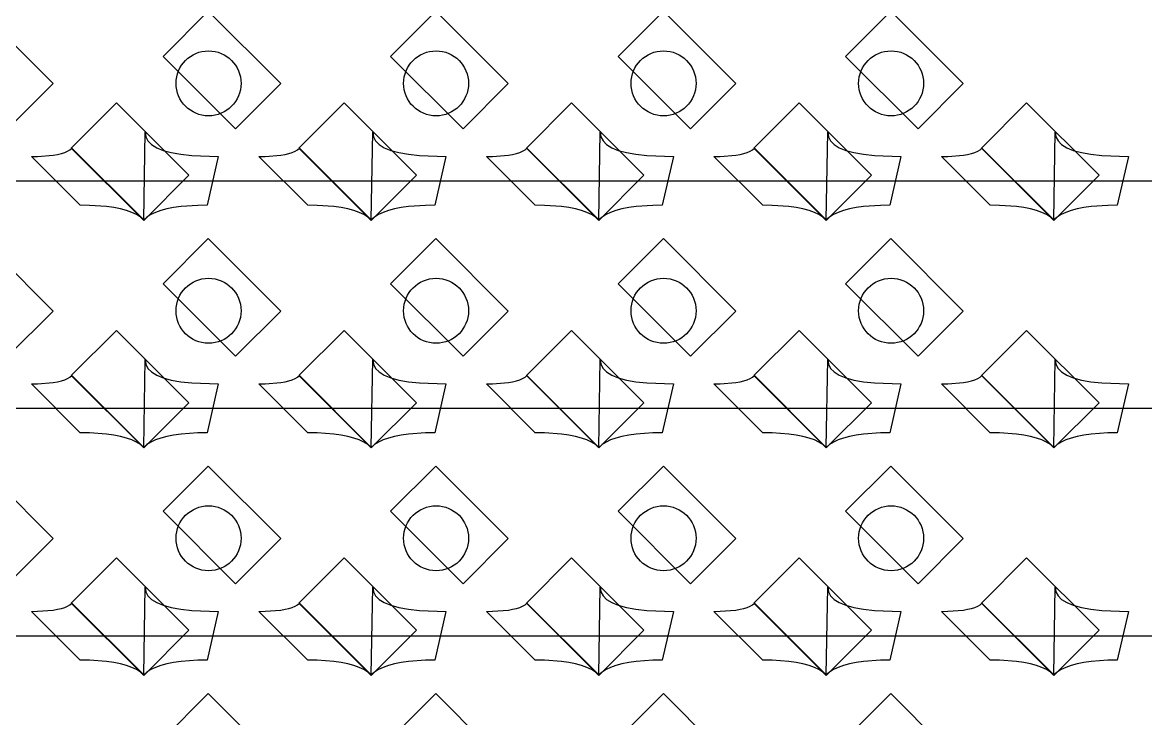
# Model space of a CAD drawing. Header units: inches. Extents: x 0.07 to 4.39, y 0.05 to 2.95.
# Drawn here: x 3.2928 to 3.6383, y 1.3145 to 1.5287 of the extents above; entities that cross this region are included whole.
import ezdxf

# ---------------------------------------------------------------- set-up
doc = ezdxf.new("R2010")
doc.units = ezdxf.units.IN
doc.header["$MEASUREMENT"] = 0
doc.layers.add('Top Layer', color=1, linetype='Continuous')

# ---------------------------------------------------------------- blocks, each defined once
blk = doc.blocks.new('0805_P_______________568')
at = {"layer": 'Top Layer'}
for p, q in [((-0.03937, 0.01575), (-0.01969, 0.01575)), ((-0.03937, -0.01575), (-0.03937, 0.01575)), ((-0.01969, 0.01575), (-0.01969, -0.01575)), ((0.01969, 0.01575), (0.03937, 0.01575)), ((0.01969, -0.01575), (0.01969, 0.01575)), ((0.03937, 0.01575), (0.03937, -0.01575)), ((-0.01969, -0.01575), (-0.03937, -0.01575)), ((0.03937, -0.01575), (0.01969, -0.01575))]:
    blk.add_line(p, q, dxfattribs=at)
blk = doc.blocks.new('0805_P_______________569')
at = {"layer": 'Top Layer'}
for p, q in [((-0.03937, 0.01575), (-0.01969, 0.01575)), ((-0.03937, -0.01575), (-0.03937, 0.01575)), ((-0.01969, 0.01575), (-0.01969, -0.01575)), ((0.01969, 0.01575), (0.03937, 0.01575)), ((0.01969, -0.01575), (0.01969, 0.01575)), ((0.03937, 0.01575), (0.03937, -0.01575)), ((-0.01969, -0.01575), (-0.03937, -0.01575)), ((0.03937, -0.01575), (0.01969, -0.01575))]:
    blk.add_line(p, q, dxfattribs=at)
blk = doc.blocks.new('0805_P_______________570')
at = {"layer": 'Top Layer'}
for p, q in [((-0.03937, 0.01575), (-0.01969, 0.01575)), ((-0.03937, -0.01575), (-0.03937, 0.01575)), ((-0.01969, 0.01575), (-0.01969, -0.01575)), ((0.01969, 0.01575), (0.03937, 0.01575)), ((0.01969, -0.01575), (0.01969, 0.01575)), ((0.03937, 0.01575), (0.03937, -0.01575)), ((-0.01969, -0.01575), (-0.03937, -0.01575)), ((0.03937, -0.01575), (0.01969, -0.01575))]:
    blk.add_line(p, q, dxfattribs=at)
blk = doc.blocks.new('0805_P_______________571')
at = {"layer": 'Top Layer'}
for p, q in [((-0.03937, 0.01575), (-0.01969, 0.01575)), ((-0.03937, -0.01575), (-0.03937, 0.01575)), ((-0.01969, 0.01575), (-0.01969, -0.01575)), ((0.01969, 0.01575), (0.03937, 0.01575)), ((0.01969, -0.01575), (0.01969, 0.01575)), ((0.03937, 0.01575), (0.03937, -0.01575)), ((-0.01969, -0.01575), (-0.03937, -0.01575)), ((0.03937, -0.01575), (0.01969, -0.01575))]:
    blk.add_line(p, q, dxfattribs=at)
blk = doc.blocks.new('0805_P_______________572')
at = {"layer": 'Top Layer'}
for p, q in [((-0.03937, 0.01575), (-0.01969, 0.01575)), ((-0.03937, -0.01575), (-0.03937, 0.01575)), ((-0.01969, 0.01575), (-0.01969, -0.01575)), ((0.01969, 0.01575), (0.03937, 0.01575)), ((0.01969, -0.01575), (0.01969, 0.01575)), ((0.03937, 0.01575), (0.03937, -0.01575)), ((-0.01969, -0.01575), (-0.03937, -0.01575)), ((0.03937, -0.01575), (0.01969, -0.01575))]:
    blk.add_line(p, q, dxfattribs=at)
blk = doc.blocks.new('0805_P_______________608')
at = {"layer": 'Top Layer'}
for p, q in [((-0.03937, 0.01575), (-0.01969, 0.01575)), ((-0.03937, -0.01575), (-0.03937, 0.01575)), ((-0.01969, 0.01575), (-0.01969, -0.01575)), ((0.01969, 0.01575), (0.03937, 0.01575)), ((0.01969, -0.01575), (0.01969, 0.01575)), ((0.03937, 0.01575), (0.03937, -0.01575)), ((-0.01969, -0.01575), (-0.03937, -0.01575)), ((0.03937, -0.01575), (0.01969, -0.01575))]:
    blk.add_line(p, q, dxfattribs=at)
blk = doc.blocks.new('0805_P_______________609')
at = {"layer": 'Top Layer'}
for p, q in [((-0.03937, 0.01575), (-0.01969, 0.01575)), ((-0.03937, -0.01575), (-0.03937, 0.01575)), ((-0.01969, 0.01575), (-0.01969, -0.01575)), ((0.01969, 0.01575), (0.03937, 0.01575)), ((0.01969, -0.01575), (0.01969, 0.01575)), ((0.03937, 0.01575), (0.03937, -0.01575)), ((-0.01969, -0.01575), (-0.03937, -0.01575)), ((0.03937, -0.01575), (0.01969, -0.01575))]:
    blk.add_line(p, q, dxfattribs=at)
blk = doc.blocks.new('0805_P_______________610')
at = {"layer": 'Top Layer'}
for p, q in [((-0.03937, 0.01575), (-0.01969, 0.01575)), ((-0.03937, -0.01575), (-0.03937, 0.01575)), ((-0.01969, 0.01575), (-0.01969, -0.01575)), ((0.01969, 0.01575), (0.03937, 0.01575)), ((0.01969, -0.01575), (0.01969, 0.01575)), ((0.03937, 0.01575), (0.03937, -0.01575)), ((-0.01969, -0.01575), (-0.03937, -0.01575)), ((0.03937, -0.01575), (0.01969, -0.01575))]:
    blk.add_line(p, q, dxfattribs=at)
blk = doc.blocks.new('0805_P_______________611')
at = {"layer": 'Top Layer'}
for p, q in [((-0.03937, 0.01575), (-0.01969, 0.01575)), ((-0.03937, -0.01575), (-0.03937, 0.01575)), ((-0.01969, 0.01575), (-0.01969, -0.01575)), ((0.01969, 0.01575), (0.03937, 0.01575)), ((0.01969, -0.01575), (0.01969, 0.01575)), ((0.03937, 0.01575), (0.03937, -0.01575)), ((-0.01969, -0.01575), (-0.03937, -0.01575)), ((0.03937, -0.01575), (0.01969, -0.01575))]:
    blk.add_line(p, q, dxfattribs=at)
blk = doc.blocks.new('0805_P_______________612')
at = {"layer": 'Top Layer'}
for p, q in [((-0.03937, 0.01575), (-0.01969, 0.01575)), ((-0.03937, -0.01575), (-0.03937, 0.01575)), ((-0.01969, 0.01575), (-0.01969, -0.01575)), ((0.01969, 0.01575), (0.03937, 0.01575)), ((0.01969, -0.01575), (0.01969, 0.01575)), ((0.03937, 0.01575), (0.03937, -0.01575)), ((-0.01969, -0.01575), (-0.03937, -0.01575)), ((0.03937, -0.01575), (0.01969, -0.01575))]:
    blk.add_line(p, q, dxfattribs=at)
blk = doc.blocks.new('0805_P_______________648')
at = {"layer": 'Top Layer'}
for p, q in [((-0.03937, 0.01575), (-0.01969, 0.01575)), ((-0.03937, -0.01575), (-0.03937, 0.01575)), ((-0.01969, 0.01575), (-0.01969, -0.01575)), ((0.01969, 0.01575), (0.03937, 0.01575)), ((0.01969, -0.01575), (0.01969, 0.01575)), ((0.03937, 0.01575), (0.03937, -0.01575)), ((-0.01969, -0.01575), (-0.03937, -0.01575)), ((0.03937, -0.01575), (0.01969, -0.01575))]:
    blk.add_line(p, q, dxfattribs=at)
blk = doc.blocks.new('0805_P_______________649')
at = {"layer": 'Top Layer'}
for p, q in [((-0.03937, 0.01575), (-0.01969, 0.01575)), ((-0.03937, -0.01575), (-0.03937, 0.01575)), ((-0.01969, 0.01575), (-0.01969, -0.01575)), ((0.01969, 0.01575), (0.03937, 0.01575)), ((0.01969, -0.01575), (0.01969, 0.01575)), ((0.03937, 0.01575), (0.03937, -0.01575)), ((-0.01969, -0.01575), (-0.03937, -0.01575)), ((0.03937, -0.01575), (0.01969, -0.01575))]:
    blk.add_line(p, q, dxfattribs=at)
blk = doc.blocks.new('0805_P_______________650')
at = {"layer": 'Top Layer'}
for p, q in [((-0.03937, 0.01575), (-0.01969, 0.01575)), ((-0.03937, -0.01575), (-0.03937, 0.01575)), ((-0.01969, 0.01575), (-0.01969, -0.01575)), ((0.01969, 0.01575), (0.03937, 0.01575)), ((0.01969, -0.01575), (0.01969, 0.01575)), ((0.03937, 0.01575), (0.03937, -0.01575)), ((-0.01969, -0.01575), (-0.03937, -0.01575)), ((0.03937, -0.01575), (0.01969, -0.01575))]:
    blk.add_line(p, q, dxfattribs=at)
blk = doc.blocks.new('0805_P_______________651')
at = {"layer": 'Top Layer'}
for p, q in [((-0.03937, 0.01575), (-0.01969, 0.01575)), ((-0.03937, -0.01575), (-0.03937, 0.01575)), ((-0.01969, 0.01575), (-0.01969, -0.01575)), ((0.01969, 0.01575), (0.03937, 0.01575)), ((0.01969, -0.01575), (0.01969, 0.01575)), ((0.03937, 0.01575), (0.03937, -0.01575)), ((-0.01969, -0.01575), (-0.03937, -0.01575)), ((0.03937, -0.01575), (0.01969, -0.01575))]:
    blk.add_line(p, q, dxfattribs=at)
blk = doc.blocks.new('0805_P_______________652')
at = {"layer": 'Top Layer'}
for p, q in [((-0.03937, 0.01575), (-0.01969, 0.01575)), ((-0.03937, -0.01575), (-0.03937, 0.01575)), ((-0.01969, 0.01575), (-0.01969, -0.01575)), ((0.01969, 0.01575), (0.03937, 0.01575)), ((0.01969, -0.01575), (0.01969, 0.01575)), ((0.03937, 0.01575), (0.03937, -0.01575)), ((-0.01969, -0.01575), (-0.03937, -0.01575)), ((0.03937, -0.01575), (0.01969, -0.01575))]:
    blk.add_line(p, q, dxfattribs=at)
blk = doc.blocks.new('0805_P_______________688')
at = {"layer": 'Top Layer'}
for p, q in [((-0.03937, 0.01575), (-0.01969, 0.01575)), ((-0.03937, -0.01575), (-0.03937, 0.01575)), ((-0.01969, 0.01575), (-0.01969, -0.01575)), ((0.01969, 0.01575), (0.03937, 0.01575)), ((0.01969, -0.01575), (0.01969, 0.01575)), ((0.03937, 0.01575), (0.03937, -0.01575)), ((-0.01969, -0.01575), (-0.03937, -0.01575)), ((0.03937, -0.01575), (0.01969, -0.01575))]:
    blk.add_line(p, q, dxfattribs=at)
blk = doc.blocks.new('0805_P_______________689')
at = {"layer": 'Top Layer'}
for p, q in [((-0.03937, 0.01575), (-0.01969, 0.01575)), ((-0.03937, -0.01575), (-0.03937, 0.01575)), ((-0.01969, 0.01575), (-0.01969, -0.01575)), ((0.01969, 0.01575), (0.03937, 0.01575)), ((0.01969, -0.01575), (0.01969, 0.01575)), ((0.03937, 0.01575), (0.03937, -0.01575)), ((-0.01969, -0.01575), (-0.03937, -0.01575)), ((0.03937, -0.01575), (0.01969, -0.01575))]:
    blk.add_line(p, q, dxfattribs=at)
blk = doc.blocks.new('0805_P_______________690')
at = {"layer": 'Top Layer'}
for p, q in [((-0.03937, 0.01575), (-0.01969, 0.01575)), ((-0.03937, -0.01575), (-0.03937, 0.01575)), ((-0.01969, 0.01575), (-0.01969, -0.01575)), ((0.01969, 0.01575), (0.03937, 0.01575)), ((0.01969, -0.01575), (0.01969, 0.01575)), ((0.03937, 0.01575), (0.03937, -0.01575)), ((-0.01969, -0.01575), (-0.03937, -0.01575)), ((0.03937, -0.01575), (0.01969, -0.01575))]:
    blk.add_line(p, q, dxfattribs=at)
blk = doc.blocks.new('0805_P_______________691')
at = {"layer": 'Top Layer'}
for p, q in [((-0.03937, 0.01575), (-0.01969, 0.01575)), ((-0.03937, -0.01575), (-0.03937, 0.01575)), ((-0.01969, 0.01575), (-0.01969, -0.01575)), ((0.01969, 0.01575), (0.03937, 0.01575)), ((0.01969, -0.01575), (0.01969, 0.01575)), ((0.03937, 0.01575), (0.03937, -0.01575)), ((-0.01969, -0.01575), (-0.03937, -0.01575)), ((0.03937, -0.01575), (0.01969, -0.01575))]:
    blk.add_line(p, q, dxfattribs=at)
blk = doc.blocks.new('0805_P_______________692')
at = {"layer": 'Top Layer'}
for p, q in [((-0.03937, 0.01575), (-0.01969, 0.01575)), ((-0.03937, -0.01575), (-0.03937, 0.01575)), ((-0.01969, 0.01575), (-0.01969, -0.01575)), ((0.01969, 0.01575), (0.03937, 0.01575)), ((0.01969, -0.01575), (0.01969, 0.01575)), ((0.03937, 0.01575), (0.03937, -0.01575)), ((-0.01969, -0.01575), (-0.03937, -0.01575)), ((0.03937, -0.01575), (0.01969, -0.01575))]:
    blk.add_line(p, q, dxfattribs=at)

msp = doc.modelspace()

# ---------------------------------------------------------------- linework, layer by layer
at = {"layer": 'Top Layer'}
for p, q in [((3.33005, 1.46795), (3.33051, 1.495)), ((3.33051, 1.495), (3.33071, 1.49358)), ((3.33071, 1.49358), (3.33137, 1.4923)), ((3.40005, 1.46795), (3.40051, 1.495)), ((3.40051, 1.495), (3.40071, 1.49358)), ((3.40071, 1.49358), (3.40137, 1.4923)), ((3.47005, 1.46795), (3.47051, 1.495)), ((3.47051, 1.495), (3.47071, 1.49358)), ((3.47071, 1.49358), (3.47137, 1.4923)), ((3.54005, 1.46795), (3.54051, 1.495)), ((3.54051, 1.495), (3.54071, 1.49358)), ((3.54071, 1.49358), (3.54137, 1.4923)), ((3.61005, 1.46795), (3.61051, 1.495)), ((3.61051, 1.495), (3.61071, 1.49358)), ((3.61071, 1.49358), (3.61137, 1.4923)), ((3.30664, 1.48914), (3.30737, 1.48957)), ((3.30737, 1.48957), (3.30795, 1.49005)), ((3.30795, 1.49005), (3.33005, 1.46795)), ((3.33137, 1.4923), (3.33248, 1.49117)), ((3.33248, 1.49117), (3.33405, 1.4902)), ((3.33405, 1.4902), (3.33607, 1.48937)), ((3.33607, 1.48937), (3.33855, 1.4887)), ((3.37664, 1.48914), (3.37737, 1.48957)), ((3.37737, 1.48957), (3.37795, 1.49005)), ((3.37795, 1.49005), (3.40005, 1.46795)), ((3.40137, 1.4923), (3.40248, 1.49117)), ((3.40248, 1.49117), (3.40405, 1.4902)), ((3.40405, 1.4902), (3.40607, 1.48937)), ((3.40607, 1.48937), (3.40855, 1.4887)), ((3.44664, 1.48914), (3.44737, 1.48957)), ((3.44737, 1.48957), (3.44795, 1.49005)), ((3.44795, 1.49005), (3.47005, 1.46795)), ((3.47137, 1.4923), (3.47248, 1.49117)), ((3.47248, 1.49117), (3.47405, 1.4902)), ((3.47405, 1.4902), (3.47607, 1.48937)), ((3.47607, 1.48937), (3.47855, 1.4887)), ((3.51664, 1.48914), (3.51737, 1.48957)), ((3.51737, 1.48957), (3.51795, 1.49005)), ((3.51795, 1.49005), (3.54005, 1.46795)), ((3.54137, 1.4923), (3.54248, 1.49117)), ((3.54248, 1.49117), (3.54405, 1.4902)), ((3.54405, 1.4902), (3.54607, 1.48937)), ((3.54607, 1.48937), (3.54855, 1.4887)), ((3.58664, 1.48914), (3.58737, 1.48957)), ((3.58737, 1.48957), (3.58795, 1.49005)), ((3.58795, 1.49005), (3.61005, 1.46795)), ((3.61137, 1.4923), (3.61248, 1.49117)), ((3.61248, 1.49117), (3.61405, 1.4902)), ((3.61405, 1.4902), (3.61607, 1.48937)), ((3.61607, 1.48937), (3.61855, 1.4887)), ((3.29551, 1.4875), (3.29741, 1.48753)), ((3.31051, 1.4725), (3.29551, 1.4875)), ((3.29741, 1.48753), (3.30225, 1.48791)), ((3.30225, 1.48791), (3.30356, 1.48814)), ((3.30356, 1.48814), (3.30474, 1.48842)), ((3.30474, 1.48842), (3.30576, 1.48875)), ((3.30576, 1.48875), (3.30664, 1.48914)), ((3.33855, 1.4887), (3.34148, 1.48818)), ((3.34148, 1.48818), (3.34487, 1.4878)), ((3.34487, 1.4878), (3.35301, 1.4875)), ((3.35301, 1.4875), (3.3496, 1.4725)), ((3.36551, 1.4875), (3.36741, 1.48753)), ((3.38051, 1.4725), (3.36551, 1.4875)), ((3.36741, 1.48753), (3.37225, 1.48791)), ((3.37225, 1.48791), (3.37356, 1.48814)), ((3.37356, 1.48814), (3.37474, 1.48842)), ((3.37474, 1.48842), (3.37576, 1.48875)), ((3.37576, 1.48875), (3.37664, 1.48914)), ((3.40855, 1.4887), (3.41148, 1.48818)), ((3.41148, 1.48818), (3.41487, 1.4878)), ((3.41487, 1.4878), (3.42301, 1.4875)), ((3.42301, 1.4875), (3.4196, 1.4725)), ((3.43551, 1.4875), (3.43741, 1.48753)), ((3.45051, 1.4725), (3.43551, 1.4875)), ((3.43741, 1.48753), (3.44225, 1.48791)), ((3.44225, 1.48791), (3.44356, 1.48814)), ((3.44356, 1.48814), (3.44474, 1.48842)), ((3.44474, 1.48842), (3.44576, 1.48875)), ((3.44576, 1.48875), (3.44664, 1.48914)), ((3.47855, 1.4887), (3.48148, 1.48818)), ((3.48148, 1.48818), (3.48487, 1.4878)), ((3.48487, 1.4878), (3.49301, 1.4875)), ((3.49301, 1.4875), (3.4896, 1.4725)), ((3.50551, 1.4875), (3.50741, 1.48753)), ((3.52051, 1.4725), (3.50551, 1.4875)), ((3.50741, 1.48753), (3.51225, 1.48791)), ((3.51225, 1.48791), (3.51356, 1.48814)), ((3.51356, 1.48814), (3.51474, 1.48842)), ((3.51474, 1.48842), (3.51576, 1.48875)), ((3.51576, 1.48875), (3.51664, 1.48914)), ((3.54855, 1.4887), (3.55148, 1.48818)), ((3.55148, 1.48818), (3.55487, 1.4878)), ((3.55487, 1.4878), (3.56301, 1.4875)), ((3.56301, 1.4875), (3.5596, 1.4725)), ((3.57551, 1.4875), (3.57741, 1.48753)), ((3.59051, 1.4725), (3.57551, 1.4875)), ((3.57741, 1.48753), (3.58225, 1.48791)), ((3.58225, 1.48791), (3.58356, 1.48814)), ((3.58356, 1.48814), (3.58474, 1.48842)), ((3.58474, 1.48842), (3.58576, 1.48875)), ((3.58576, 1.48875), (3.58664, 1.48914)), ((3.61855, 1.4887), (3.62148, 1.48818)), ((3.62148, 1.48818), (3.62487, 1.4878)), ((3.62487, 1.4878), (3.63301, 1.4875)), ((3.63301, 1.4875), (3.6296, 1.4725)), ((3.26005, 1.48), (3.33006, 1.48)), ((3.33006, 1.48), (3.46588, 1.48)), ((3.46588, 1.48), (3.54006, 1.48)), ((3.54006, 1.48), (3.72, 1.48)), ((3.3134, 1.47245), (3.31051, 1.4725)), ((3.31857, 1.47209), (3.3134, 1.47245)), ((3.32084, 1.47177), (3.31857, 1.47209)), ((3.34154, 1.47209), (3.33927, 1.47177)), ((3.34671, 1.47245), (3.34154, 1.47209)), ((3.3496, 1.4725), (3.34671, 1.47245)), ((3.3834, 1.47245), (3.38051, 1.4725)), ((3.38857, 1.47209), (3.3834, 1.47245)), ((3.39084, 1.47177), (3.38857, 1.47209)), ((3.41154, 1.47209), (3.40927, 1.47177)), ((3.41671, 1.47245), (3.41154, 1.47209)), ((3.4196, 1.4725), (3.41671, 1.47245)), ((3.4534, 1.47245), (3.45051, 1.4725)), ((3.45857, 1.47209), (3.4534, 1.47245)), ((3.46084, 1.47177), (3.45857, 1.47209)), ((3.48154, 1.47209), (3.47927, 1.47177)), ((3.48671, 1.47245), (3.48154, 1.47209)), ((3.4896, 1.4725), (3.48671, 1.47245)), ((3.5234, 1.47245), (3.52051, 1.4725)), ((3.52857, 1.47209), (3.5234, 1.47245)), ((3.53084, 1.47177), (3.52857, 1.47209)), ((3.55154, 1.47209), (3.54927, 1.47177)), ((3.55671, 1.47245), (3.55154, 1.47209)), ((3.5596, 1.4725), (3.55671, 1.47245)), ((3.5934, 1.47245), (3.59051, 1.4725)), ((3.59857, 1.47209), (3.5934, 1.47245)), ((3.60084, 1.47177), (3.59857, 1.47209)), ((3.62154, 1.47209), (3.61927, 1.47177)), ((3.62671, 1.47245), (3.62154, 1.47209)), ((3.6296, 1.4725), (3.62671, 1.47245)), ((3.3229, 1.47136), (3.32084, 1.47177)), ((3.32475, 1.47086), (3.3229, 1.47136)), ((3.32639, 1.47027), (3.32475, 1.47086)), ((3.32782, 1.46959), (3.32639, 1.47027)), ((3.32904, 1.46882), (3.32782, 1.46959)), ((3.33005, 1.46795), (3.32904, 1.46882)), ((3.33107, 1.46882), (3.33005, 1.46795)), ((3.33229, 1.46959), (3.33107, 1.46882)), ((3.33372, 1.47027), (3.33229, 1.46959)), ((3.33536, 1.47086), (3.33372, 1.47027)), ((3.33721, 1.47136), (3.33536, 1.47086)), ((3.33927, 1.47177), (3.33721, 1.47136)), ((3.3929, 1.47136), (3.39084, 1.47177)), ((3.39475, 1.47086), (3.3929, 1.47136)), ((3.39639, 1.47027), (3.39475, 1.47086)), ((3.39782, 1.46959), (3.39639, 1.47027)), ((3.39904, 1.46882), (3.39782, 1.46959)), ((3.40005, 1.46795), (3.39904, 1.46882)), ((3.40107, 1.46882), (3.40005, 1.46795)), ((3.40229, 1.46959), (3.40107, 1.46882)), ((3.40372, 1.47027), (3.40229, 1.46959)), ((3.40536, 1.47086), (3.40372, 1.47027)), ((3.40721, 1.47136), (3.40536, 1.47086)), ((3.40927, 1.47177), (3.40721, 1.47136)), ((3.4629, 1.47136), (3.46084, 1.47177)), ((3.46475, 1.47086), (3.4629, 1.47136)), ((3.46639, 1.47027), (3.46475, 1.47086)), ((3.46782, 1.46959), (3.46639, 1.47027)), ((3.46904, 1.46882), (3.46782, 1.46959)), ((3.47005, 1.46795), (3.46904, 1.46882)), ((3.47107, 1.46882), (3.47005, 1.46795)), ((3.47229, 1.46959), (3.47107, 1.46882)), ((3.47372, 1.47027), (3.47229, 1.46959)), ((3.47536, 1.47086), (3.47372, 1.47027)), ((3.47721, 1.47136), (3.47536, 1.47086)), ((3.47927, 1.47177), (3.47721, 1.47136)), ((3.5329, 1.47136), (3.53084, 1.47177)), ((3.53475, 1.47086), (3.5329, 1.47136)), ((3.53639, 1.47027), (3.53475, 1.47086)), ((3.53782, 1.46959), (3.53639, 1.47027)), ((3.53904, 1.46882), (3.53782, 1.46959)), ((3.54005, 1.46795), (3.53904, 1.46882)), ((3.54107, 1.46882), (3.54005, 1.46795)), ((3.54229, 1.46959), (3.54107, 1.46882)), ((3.54372, 1.47027), (3.54229, 1.46959)), ((3.54536, 1.47086), (3.54372, 1.47027)), ((3.54721, 1.47136), (3.54536, 1.47086)), ((3.54927, 1.47177), (3.54721, 1.47136)), ((3.6029, 1.47136), (3.60084, 1.47177)), ((3.60475, 1.47086), (3.6029, 1.47136)), ((3.60639, 1.47027), (3.60475, 1.47086)), ((3.60782, 1.46959), (3.60639, 1.47027)), ((3.60904, 1.46882), (3.60782, 1.46959)), ((3.61005, 1.46795), (3.60904, 1.46882)), ((3.61107, 1.46882), (3.61005, 1.46795)), ((3.61229, 1.46959), (3.61107, 1.46882)), ((3.61372, 1.47027), (3.61229, 1.46959)), ((3.61536, 1.47086), (3.61372, 1.47027)), ((3.61721, 1.47136), (3.61536, 1.47086)), ((3.61927, 1.47177), (3.61721, 1.47136)), ((3.33005, 1.39795), (3.33051, 1.425)), ((3.33051, 1.425), (3.33071, 1.42358)), ((3.40005, 1.39795), (3.40051, 1.425)), ((3.40051, 1.425), (3.40071, 1.42358)), ((3.47005, 1.39795), (3.47051, 1.425)), ((3.47051, 1.425), (3.47071, 1.42358)), ((3.54005, 1.39795), (3.54051, 1.425)), ((3.54051, 1.425), (3.54071, 1.42358)), ((3.61005, 1.39795), (3.61051, 1.425)), ((3.61051, 1.425), (3.61071, 1.42358)), ((3.33071, 1.42358), (3.33137, 1.4223)), ((3.33137, 1.4223), (3.33248, 1.42118)), ((3.33248, 1.42118), (3.33405, 1.4202)), ((3.33405, 1.4202), (3.33607, 1.41938)), ((3.40071, 1.42358), (3.40137, 1.4223)), ((3.40137, 1.4223), (3.40248, 1.42118)), ((3.40248, 1.42118), (3.40405, 1.4202)), ((3.40405, 1.4202), (3.40607, 1.41938)), ((3.47071, 1.42358), (3.47137, 1.4223)), ((3.47137, 1.4223), (3.47248, 1.42118)), ((3.47248, 1.42118), (3.47405, 1.4202)), ((3.47405, 1.4202), (3.47607, 1.41938)), ((3.54071, 1.42358), (3.54137, 1.4223)), ((3.54137, 1.4223), (3.54248, 1.42118)), ((3.54248, 1.42118), (3.54405, 1.4202)), ((3.54405, 1.4202), (3.54607, 1.41938)), ((3.61071, 1.42358), (3.61137, 1.4223)), ((3.61137, 1.4223), (3.61248, 1.42118)), ((3.61248, 1.42118), (3.61405, 1.4202)), ((3.61405, 1.4202), (3.61607, 1.41938)), ((3.29551, 1.4175), (3.29741, 1.41753)), ((3.31051, 1.4025), (3.29551, 1.4175)), ((3.29741, 1.41753), (3.30225, 1.41791)), ((3.30225, 1.41791), (3.30356, 1.41814)), ((3.30356, 1.41814), (3.30474, 1.41842)), ((3.30474, 1.41842), (3.30576, 1.41875)), ((3.30576, 1.41875), (3.30664, 1.41914)), ((3.30664, 1.41914), (3.30737, 1.41957)), ((3.30737, 1.41957), (3.30795, 1.42006)), ((3.30795, 1.42006), (3.33005, 1.39795)), ((3.33607, 1.41938), (3.33855, 1.4187)), ((3.33855, 1.4187), (3.34148, 1.41817)), ((3.34148, 1.41817), (3.34487, 1.4178)), ((3.34487, 1.4178), (3.35301, 1.4175)), ((3.35301, 1.4175), (3.3496, 1.4025)), ((3.36551, 1.4175), (3.36741, 1.41753)), ((3.38051, 1.4025), (3.36551, 1.4175)), ((3.36741, 1.41753), (3.37225, 1.41791)), ((3.37225, 1.41791), (3.37356, 1.41814)), ((3.37356, 1.41814), (3.37474, 1.41842)), ((3.37474, 1.41842), (3.37576, 1.41875)), ((3.37576, 1.41875), (3.37664, 1.41914)), ((3.37664, 1.41914), (3.37737, 1.41957)), ((3.37737, 1.41957), (3.37795, 1.42006)), ((3.37795, 1.42006), (3.40005, 1.39795)), ((3.40607, 1.41938), (3.40855, 1.4187)), ((3.40855, 1.4187), (3.41148, 1.41817)), ((3.41148, 1.41817), (3.41487, 1.4178)), ((3.41487, 1.4178), (3.42301, 1.4175)), ((3.42301, 1.4175), (3.4196, 1.4025)), ((3.43551, 1.4175), (3.43741, 1.41753)), ((3.45051, 1.4025), (3.43551, 1.4175)), ((3.43741, 1.41753), (3.44225, 1.41791)), ((3.44225, 1.41791), (3.44356, 1.41814)), ((3.44356, 1.41814), (3.44474, 1.41842)), ((3.44474, 1.41842), (3.44576, 1.41875)), ((3.44576, 1.41875), (3.44664, 1.41914)), ((3.44664, 1.41914), (3.44737, 1.41957)), ((3.44737, 1.41957), (3.44795, 1.42006)), ((3.44795, 1.42006), (3.47005, 1.39795)), ((3.47607, 1.41938), (3.47855, 1.4187)), ((3.47855, 1.4187), (3.48148, 1.41817)), ((3.48148, 1.41817), (3.48487, 1.4178)), ((3.48487, 1.4178), (3.49301, 1.4175)), ((3.49301, 1.4175), (3.4896, 1.4025)), ((3.50551, 1.4175), (3.50741, 1.41753)), ((3.52051, 1.4025), (3.50551, 1.4175)), ((3.50741, 1.41753), (3.51225, 1.41791)), ((3.51225, 1.41791), (3.51356, 1.41814)), ((3.51356, 1.41814), (3.51474, 1.41842)), ((3.51474, 1.41842), (3.51576, 1.41875)), ((3.51576, 1.41875), (3.51664, 1.41914)), ((3.51664, 1.41914), (3.51737, 1.41957)), ((3.51737, 1.41957), (3.51795, 1.42006)), ((3.51795, 1.42006), (3.54005, 1.39795)), ((3.54607, 1.41938), (3.54855, 1.4187)), ((3.54855, 1.4187), (3.55148, 1.41817)), ((3.55148, 1.41817), (3.55487, 1.4178)), ((3.55487, 1.4178), (3.56301, 1.4175)), ((3.56301, 1.4175), (3.5596, 1.4025)), ((3.57551, 1.4175), (3.57741, 1.41753)), ((3.59051, 1.4025), (3.57551, 1.4175)), ((3.57741, 1.41753), (3.58225, 1.41791)), ((3.58225, 1.41791), (3.58356, 1.41814)), ((3.58356, 1.41814), (3.58474, 1.41842)), ((3.58474, 1.41842), (3.58576, 1.41875)), ((3.58576, 1.41875), (3.58664, 1.41914)), ((3.58664, 1.41914), (3.58737, 1.41957)), ((3.58737, 1.41957), (3.58795, 1.42006)), ((3.58795, 1.42006), (3.61005, 1.39795)), ((3.61607, 1.41938), (3.61855, 1.4187)), ((3.61855, 1.4187), (3.62148, 1.41817)), ((3.62148, 1.41817), (3.62487, 1.4178)), ((3.62487, 1.4178), (3.63301, 1.4175)), ((3.63301, 1.4175), (3.6296, 1.4025)), ((3.25588, 1.41), (3.33006, 1.41)), ((3.33006, 1.41), (3.46588, 1.41)), ((3.46588, 1.41), (3.60588, 1.41)), ((3.60588, 1.41), (3.69, 1.41)), ((3.3134, 1.40245), (3.31051, 1.4025)), ((3.31857, 1.40209), (3.3134, 1.40245)), ((3.32084, 1.40177), (3.31857, 1.40209)), ((3.3229, 1.40136), (3.32084, 1.40177)), ((3.32475, 1.40086), (3.3229, 1.40136)), ((3.32639, 1.40027), (3.32475, 1.40086)), ((3.32782, 1.39959), (3.32639, 1.40027)), ((3.32904, 1.39882), (3.32782, 1.39959)), ((3.33229, 1.39959), (3.33107, 1.39882)), ((3.33372, 1.40027), (3.33229, 1.39959)), ((3.33536, 1.40086), (3.33372, 1.40027)), ((3.33721, 1.40136), (3.33536, 1.40086)), ((3.33927, 1.40177), (3.33721, 1.40136)), ((3.34154, 1.40209), (3.33927, 1.40177)), ((3.34671, 1.40245), (3.34154, 1.40209)), ((3.3496, 1.4025), (3.34671, 1.40245)), ((3.3834, 1.40245), (3.38051, 1.4025)), ((3.38857, 1.40209), (3.3834, 1.40245)), ((3.39084, 1.40177), (3.38857, 1.40209)), ((3.3929, 1.40136), (3.39084, 1.40177)), ((3.39475, 1.40086), (3.3929, 1.40136)), ((3.39639, 1.40027), (3.39475, 1.40086)), ((3.39782, 1.39959), (3.39639, 1.40027)), ((3.39904, 1.39882), (3.39782, 1.39959)), ((3.40229, 1.39959), (3.40107, 1.39882)), ((3.40372, 1.40027), (3.40229, 1.39959)), ((3.40536, 1.40086), (3.40372, 1.40027)), ((3.40721, 1.40136), (3.40536, 1.40086)), ((3.40927, 1.40177), (3.40721, 1.40136)), ((3.41154, 1.40209), (3.40927, 1.40177)), ((3.41671, 1.40245), (3.41154, 1.40209)), ((3.4196, 1.4025), (3.41671, 1.40245)), ((3.4534, 1.40245), (3.45051, 1.4025)), ((3.45857, 1.40209), (3.4534, 1.40245)), ((3.46084, 1.40177), (3.45857, 1.40209)), ((3.4629, 1.40136), (3.46084, 1.40177)), ((3.46475, 1.40086), (3.4629, 1.40136)), ((3.46639, 1.40027), (3.46475, 1.40086)), ((3.46782, 1.39959), (3.46639, 1.40027)), ((3.46904, 1.39882), (3.46782, 1.39959)), ((3.47229, 1.39959), (3.47107, 1.39882)), ((3.47372, 1.40027), (3.47229, 1.39959)), ((3.47536, 1.40086), (3.47372, 1.40027)), ((3.47721, 1.40136), (3.47536, 1.40086)), ((3.47927, 1.40177), (3.47721, 1.40136)), ((3.48154, 1.40209), (3.47927, 1.40177)), ((3.48671, 1.40245), (3.48154, 1.40209)), ((3.4896, 1.4025), (3.48671, 1.40245)), ((3.5234, 1.40245), (3.52051, 1.4025)), ((3.52857, 1.40209), (3.5234, 1.40245)), ((3.53084, 1.40177), (3.52857, 1.40209)), ((3.5329, 1.40136), (3.53084, 1.40177)), ((3.53475, 1.40086), (3.5329, 1.40136)), ((3.53639, 1.40027), (3.53475, 1.40086)), ((3.53782, 1.39959), (3.53639, 1.40027)), ((3.53904, 1.39882), (3.53782, 1.39959)), ((3.54229, 1.39959), (3.54107, 1.39882)), ((3.54372, 1.40027), (3.54229, 1.39959)), ((3.54536, 1.40086), (3.54372, 1.40027)), ((3.54721, 1.40136), (3.54536, 1.40086)), ((3.54927, 1.40177), (3.54721, 1.40136)), ((3.55154, 1.40209), (3.54927, 1.40177)), ((3.55671, 1.40245), (3.55154, 1.40209)), ((3.5596, 1.4025), (3.55671, 1.40245)), ((3.5934, 1.40245), (3.59051, 1.4025)), ((3.59857, 1.40209), (3.5934, 1.40245)), ((3.60084, 1.40177), (3.59857, 1.40209)), ((3.6029, 1.40136), (3.60084, 1.40177)), ((3.60475, 1.40086), (3.6029, 1.40136)), ((3.60639, 1.40027), (3.60475, 1.40086)), ((3.60782, 1.39959), (3.60639, 1.40027)), ((3.60904, 1.39882), (3.60782, 1.39959)), ((3.61229, 1.39959), (3.61107, 1.39882)), ((3.61372, 1.40027), (3.61229, 1.39959)), ((3.61536, 1.40086), (3.61372, 1.40027)), ((3.61721, 1.40136), (3.61536, 1.40086)), ((3.61927, 1.40177), (3.61721, 1.40136)), ((3.62154, 1.40209), (3.61927, 1.40177)), ((3.62671, 1.40245), (3.62154, 1.40209)), ((3.6296, 1.4025), (3.62671, 1.40245)), ((3.33005, 1.39795), (3.32904, 1.39882)), ((3.33107, 1.39882), (3.33005, 1.39795)), ((3.40005, 1.39795), (3.39904, 1.39882)), ((3.40107, 1.39882), (3.40005, 1.39795)), ((3.47005, 1.39795), (3.46904, 1.39882)), ((3.47107, 1.39882), (3.47005, 1.39795)), ((3.54005, 1.39795), (3.53904, 1.39882)), ((3.54107, 1.39882), (3.54005, 1.39795)), ((3.61005, 1.39795), (3.60904, 1.39882)), ((3.61107, 1.39882), (3.61005, 1.39795)), ((3.33005, 1.32795), (3.33051, 1.355)), ((3.33051, 1.355), (3.33071, 1.35357)), ((3.40005, 1.32795), (3.40051, 1.355)), ((3.40051, 1.355), (3.40071, 1.35357)), ((3.47005, 1.32795), (3.47051, 1.355)), ((3.47051, 1.355), (3.47071, 1.35357)), ((3.54005, 1.32795), (3.54051, 1.355)), ((3.54051, 1.355), (3.54071, 1.35357)), ((3.61005, 1.32795), (3.61051, 1.355)), ((3.61051, 1.355), (3.61071, 1.35357)), ((3.33071, 1.35357), (3.33137, 1.3523)), ((3.33137, 1.3523), (3.33248, 1.35118)), ((3.33248, 1.35118), (3.33405, 1.3502)), ((3.40071, 1.35357), (3.40137, 1.3523)), ((3.40137, 1.3523), (3.40248, 1.35118)), ((3.40248, 1.35118), (3.40405, 1.3502)), ((3.47071, 1.35357), (3.47137, 1.3523)), ((3.47137, 1.3523), (3.47248, 1.35118)), ((3.47248, 1.35118), (3.47405, 1.3502)), ((3.54071, 1.35357), (3.54137, 1.3523)), ((3.54137, 1.3523), (3.54248, 1.35118)), ((3.54248, 1.35118), (3.54405, 1.3502)), ((3.61071, 1.35357), (3.61137, 1.3523)), ((3.61137, 1.3523), (3.61248, 1.35118)), ((3.61248, 1.35118), (3.61405, 1.3502)), ((3.29741, 1.34753), (3.30225, 1.34791)), ((3.30225, 1.34791), (3.30356, 1.34814)), ((3.30356, 1.34814), (3.30474, 1.34842)), ((3.30474, 1.34842), (3.30576, 1.34875)), ((3.30576, 1.34875), (3.30664, 1.34914)), ((3.30664, 1.34914), (3.30737, 1.34957)), ((3.30737, 1.34957), (3.30795, 1.35006)), ((3.30795, 1.35006), (3.33005, 1.32795)), ((3.33405, 1.3502), (3.33607, 1.34937)), ((3.33607, 1.34937), (3.33855, 1.3487)), ((3.33855, 1.3487), (3.34148, 1.34817)), ((3.34148, 1.34817), (3.34487, 1.3478)), ((3.34487, 1.3478), (3.35301, 1.3475)), ((3.36741, 1.34753), (3.37225, 1.34791)), ((3.37225, 1.34791), (3.37356, 1.34814)), ((3.37356, 1.34814), (3.37474, 1.34842)), ((3.37474, 1.34842), (3.37576, 1.34875)), ((3.37576, 1.34875), (3.37664, 1.34914)), ((3.37664, 1.34914), (3.37737, 1.34957)), ((3.37737, 1.34957), (3.37795, 1.35006)), ((3.37795, 1.35006), (3.40005, 1.32795)), ((3.40405, 1.3502), (3.40607, 1.34937)), ((3.40607, 1.34937), (3.40855, 1.3487)), ((3.40855, 1.3487), (3.41148, 1.34817)), ((3.41148, 1.34817), (3.41487, 1.3478)), ((3.41487, 1.3478), (3.42301, 1.3475)), ((3.43741, 1.34753), (3.44225, 1.34791)), ((3.44225, 1.34791), (3.44356, 1.34814)), ((3.44356, 1.34814), (3.44474, 1.34842)), ((3.44474, 1.34842), (3.44576, 1.34875)), ((3.44576, 1.34875), (3.44664, 1.34914)), ((3.44664, 1.34914), (3.44737, 1.34957)), ((3.44737, 1.34957), (3.44795, 1.35006)), ((3.44795, 1.35006), (3.47005, 1.32795)), ((3.47405, 1.3502), (3.47607, 1.34937)), ((3.47607, 1.34937), (3.47855, 1.3487)), ((3.47855, 1.3487), (3.48148, 1.34817)), ((3.48148, 1.34817), (3.48487, 1.3478)), ((3.48487, 1.3478), (3.49301, 1.3475)), ((3.50741, 1.34753), (3.51225, 1.34791)), ((3.51225, 1.34791), (3.51356, 1.34814)), ((3.51356, 1.34814), (3.51474, 1.34842)), ((3.51474, 1.34842), (3.51576, 1.34875)), ((3.51576, 1.34875), (3.51664, 1.34914)), ((3.51664, 1.34914), (3.51737, 1.34957)), ((3.51737, 1.34957), (3.51795, 1.35006)), ((3.51795, 1.35006), (3.54005, 1.32795)), ((3.54405, 1.3502), (3.54607, 1.34937)), ((3.54607, 1.34937), (3.54855, 1.3487)), ((3.54855, 1.3487), (3.55148, 1.34817)), ((3.55148, 1.34817), (3.55487, 1.3478)), ((3.55487, 1.3478), (3.56301, 1.3475)), ((3.57741, 1.34753), (3.58225, 1.34791)), ((3.58225, 1.34791), (3.58356, 1.34814)), ((3.58356, 1.34814), (3.58474, 1.34842)), ((3.58474, 1.34842), (3.58576, 1.34875)), ((3.58576, 1.34875), (3.58664, 1.34914)), ((3.58664, 1.34914), (3.58737, 1.34957)), ((3.58737, 1.34957), (3.58795, 1.35006)), ((3.58795, 1.35006), (3.61005, 1.32795)), ((3.61405, 1.3502), (3.61607, 1.34937)), ((3.61607, 1.34937), (3.61855, 1.3487)), ((3.61855, 1.3487), (3.62148, 1.34817)), ((3.62148, 1.34817), (3.62487, 1.3478)), ((3.62487, 1.3478), (3.63301, 1.3475)), ((3.29551, 1.3475), (3.29741, 1.34753)), ((3.31051, 1.3325), (3.29551, 1.3475)), ((3.35301, 1.3475), (3.3496, 1.3325)), ((3.36551, 1.3475), (3.36741, 1.34753)), ((3.38051, 1.3325), (3.36551, 1.3475)), ((3.42301, 1.3475), (3.4196, 1.3325)), ((3.43551, 1.3475), (3.43741, 1.34753)), ((3.45051, 1.3325), (3.43551, 1.3475)), ((3.49301, 1.3475), (3.4896, 1.3325)), ((3.50551, 1.3475), (3.50741, 1.34753)), ((3.52051, 1.3325), (3.50551, 1.3475)), ((3.56301, 1.3475), (3.5596, 1.3325)), ((3.57551, 1.3475), (3.57741, 1.34753)), ((3.59051, 1.3325), (3.57551, 1.3475)), ((3.63301, 1.3475), (3.6296, 1.3325)), ((3.19006, 1.34), (3.33006, 1.34)), ((3.33006, 1.34), (3.46588, 1.34)), ((3.46588, 1.34), (3.54006, 1.34)), ((3.54006, 1.34), (3.68, 1.34)), ((3.3134, 1.33245), (3.31051, 1.3325)), ((3.31857, 1.33209), (3.3134, 1.33245)), ((3.32084, 1.33177), (3.31857, 1.33209)), ((3.3229, 1.33136), (3.32084, 1.33177)), ((3.32475, 1.33086), (3.3229, 1.33136)), ((3.32639, 1.33027), (3.32475, 1.33086)), ((3.33536, 1.33086), (3.33372, 1.33027)), ((3.33721, 1.33136), (3.33536, 1.33086)), ((3.33927, 1.33177), (3.33721, 1.33136)), ((3.34154, 1.33209), (3.33927, 1.33177)), ((3.34671, 1.33245), (3.34154, 1.33209)), ((3.3496, 1.3325), (3.34671, 1.33245)), ((3.3834, 1.33245), (3.38051, 1.3325)), ((3.38857, 1.33209), (3.3834, 1.33245)), ((3.39084, 1.33177), (3.38857, 1.33209)), ((3.3929, 1.33136), (3.39084, 1.33177)), ((3.39475, 1.33086), (3.3929, 1.33136)), ((3.39639, 1.33027), (3.39475, 1.33086)), ((3.40536, 1.33086), (3.40372, 1.33027)), ((3.40721, 1.33136), (3.40536, 1.33086)), ((3.40927, 1.33177), (3.40721, 1.33136)), ((3.41154, 1.33209), (3.40927, 1.33177)), ((3.41671, 1.33245), (3.41154, 1.33209)), ((3.4196, 1.3325), (3.41671, 1.33245)), ((3.4534, 1.33245), (3.45051, 1.3325)), ((3.45857, 1.33209), (3.4534, 1.33245)), ((3.46084, 1.33177), (3.45857, 1.33209)), ((3.4629, 1.33136), (3.46084, 1.33177)), ((3.46475, 1.33086), (3.4629, 1.33136)), ((3.46639, 1.33027), (3.46475, 1.33086)), ((3.47536, 1.33086), (3.47372, 1.33027)), ((3.47721, 1.33136), (3.47536, 1.33086)), ((3.47927, 1.33177), (3.47721, 1.33136)), ((3.48154, 1.33209), (3.47927, 1.33177)), ((3.48671, 1.33245), (3.48154, 1.33209)), ((3.4896, 1.3325), (3.48671, 1.33245)), ((3.5234, 1.33245), (3.52051, 1.3325)), ((3.52857, 1.33209), (3.5234, 1.33245)), ((3.53084, 1.33177), (3.52857, 1.33209)), ((3.5329, 1.33136), (3.53084, 1.33177)), ((3.53475, 1.33086), (3.5329, 1.33136)), ((3.53639, 1.33027), (3.53475, 1.33086)), ((3.54536, 1.33086), (3.54372, 1.33027)), ((3.54721, 1.33136), (3.54536, 1.33086)), ((3.54927, 1.33177), (3.54721, 1.33136)), ((3.55154, 1.33209), (3.54927, 1.33177)), ((3.55671, 1.33245), (3.55154, 1.33209)), ((3.5596, 1.3325), (3.55671, 1.33245)), ((3.5934, 1.33245), (3.59051, 1.3325)), ((3.59857, 1.33209), (3.5934, 1.33245)), ((3.60084, 1.33177), (3.59857, 1.33209)), ((3.6029, 1.33136), (3.60084, 1.33177)), ((3.60475, 1.33086), (3.6029, 1.33136)), ((3.60639, 1.33027), (3.60475, 1.33086)), ((3.61536, 1.33086), (3.61372, 1.33027)), ((3.61721, 1.33136), (3.61536, 1.33086)), ((3.61927, 1.33177), (3.61721, 1.33136)), ((3.62154, 1.33209), (3.61927, 1.33177)), ((3.62671, 1.33245), (3.62154, 1.33209)), ((3.6296, 1.3325), (3.62671, 1.33245)), ((3.32782, 1.32959), (3.32639, 1.33027)), ((3.32904, 1.32882), (3.32782, 1.32959)), ((3.33005, 1.32795), (3.32904, 1.32882)), ((3.33107, 1.32882), (3.33005, 1.32795)), ((3.33229, 1.32959), (3.33107, 1.32882)), ((3.33372, 1.33027), (3.33229, 1.32959)), ((3.39782, 1.32959), (3.39639, 1.33027)), ((3.39904, 1.32882), (3.39782, 1.32959)), ((3.40005, 1.32795), (3.39904, 1.32882)), ((3.40107, 1.32882), (3.40005, 1.32795)), ((3.40229, 1.32959), (3.40107, 1.32882)), ((3.40372, 1.33027), (3.40229, 1.32959)), ((3.46782, 1.32959), (3.46639, 1.33027)), ((3.46904, 1.32882), (3.46782, 1.32959)), ((3.47005, 1.32795), (3.46904, 1.32882)), ((3.47107, 1.32882), (3.47005, 1.32795)), ((3.47229, 1.32959), (3.47107, 1.32882)), ((3.47372, 1.33027), (3.47229, 1.32959)), ((3.53782, 1.32959), (3.53639, 1.33027)), ((3.53904, 1.32882), (3.53782, 1.32959)), ((3.54005, 1.32795), (3.53904, 1.32882)), ((3.54107, 1.32882), (3.54005, 1.32795)), ((3.54229, 1.32959), (3.54107, 1.32882)), ((3.54372, 1.33027), (3.54229, 1.32959)), ((3.60782, 1.32959), (3.60639, 1.33027)), ((3.60904, 1.32882), (3.60782, 1.32959)), ((3.61005, 1.32795), (3.60904, 1.32882)), ((3.61107, 1.32882), (3.61005, 1.32795)), ((3.61229, 1.32959), (3.61107, 1.32882)), ((3.61372, 1.33027), (3.61229, 1.32959))]:
    msp.add_line(p, q, dxfattribs=at)
for centre in [(3.35, 1.51), (3.42, 1.51), (3.49, 1.51), (3.56, 1.51), (3.35, 1.44), (3.42, 1.44), (3.49, 1.44), (3.56, 1.44), (3.35, 1.37), (3.42, 1.37), (3.49, 1.37), (3.56, 1.37)]:
    msp.add_circle(centre, 0.01, dxfattribs=at)

# ---------------------------------------------------------------- block references
at = {"rotation": 45}
for name, p in [('0805_P_______________572', (3.305, 1.535)), ('0805_P_______________571', (3.375, 1.535)), ('0805_P_______________570', (3.445, 1.535)), ('0805_P_______________569', (3.515, 1.535)), ('0805_P_______________568', (3.585, 1.535)), ('0805_P_______________612', (3.305, 1.465)), ('0805_P_______________611', (3.375, 1.465)), ('0805_P_______________610', (3.445, 1.465)), ('0805_P_______________609', (3.515, 1.465)), ('0805_P_______________608', (3.585, 1.465)), ('0805_P_______________652', (3.305, 1.395)), ('0805_P_______________651', (3.375, 1.395)), ('0805_P_______________650', (3.445, 1.395)), ('0805_P_______________649', (3.515, 1.395)), ('0805_P_______________648', (3.585, 1.395)), ('0805_P_______________692', (3.305, 1.325)), ('0805_P_______________691', (3.375, 1.325)), ('0805_P_______________690', (3.445, 1.325)), ('0805_P_______________689', (3.515, 1.325)), ('0805_P_______________688', (3.585, 1.325))]:
    msp.add_blockref(name, p, dxfattribs=at)

doc.saveas('drawing.dxf')
